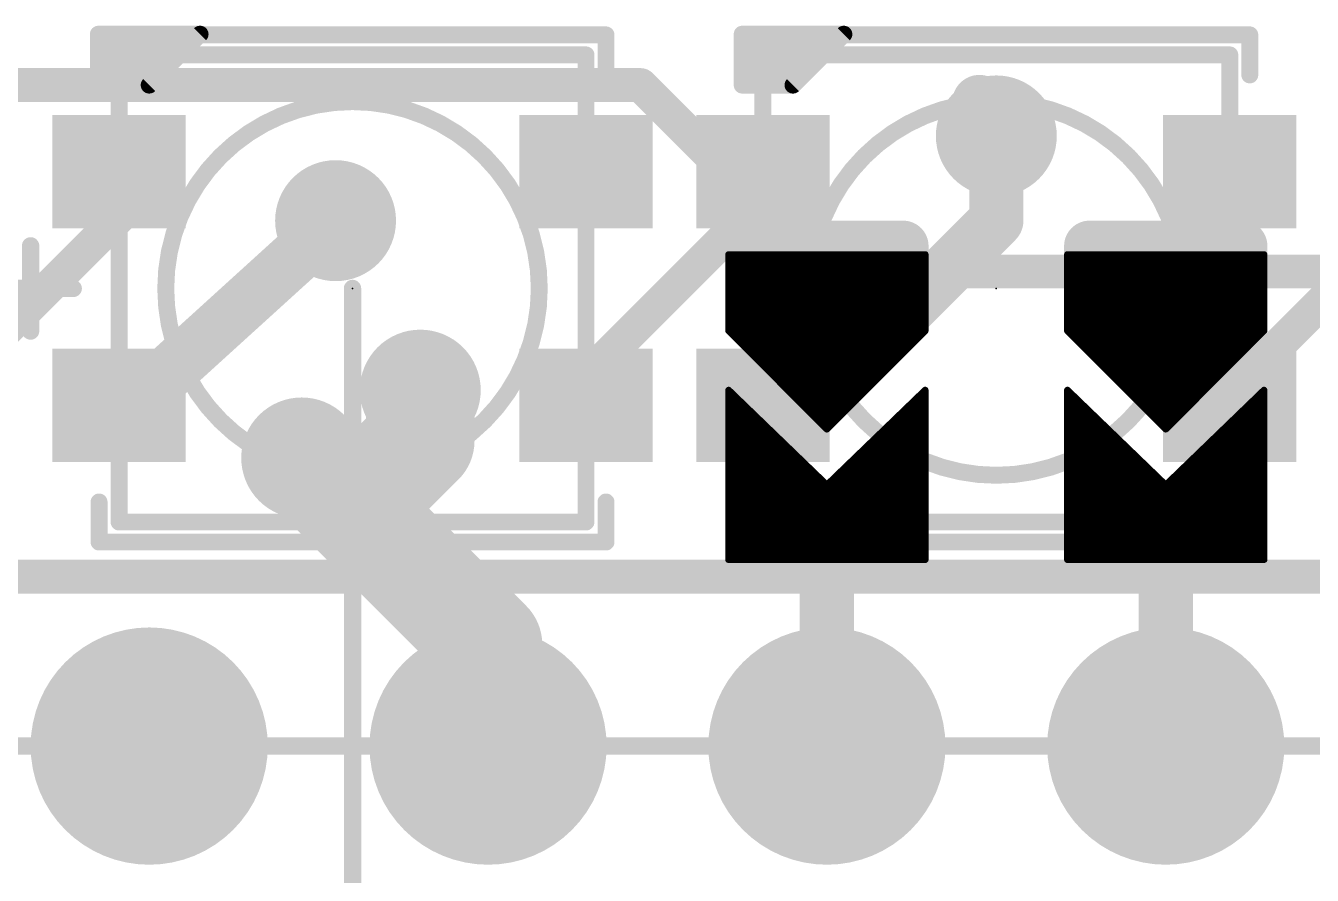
# Model space of a CAD drawing. Extents: x -9.8 to 63.1, y -5.4 to 29.5.
# Drawn here: x 10.5 to 20.15, y 0.3 to 6.67 of the extents above; entities that cross this region are included whole.
import ezdxf

# ---------------------------------------------------------------- set-up
doc = ezdxf.new("R2010")
doc.units = 0
for name, color, linetype in [('1', 12, 'CONTINUOUS'), ('16', 132, 'CONTINUOUS'), ('17', 110, 'CONTINUOUS'), ('18', 110, 'CONTINUOUS'), ('21', 40, 'CONTINUOUS'), ('23', 53, 'CONTINUOUS'), ('47', 253, 'CONTINUOUS'), ('51', 253, 'CONTINUOUS')]:
    doc.layers.add(name, color=color, linetype=linetype)

# ---------------------------------------------------------------- blocks, each defined once
blk = doc.blocks.new('RECT')
blk.add_solid([(-0.5, -0.5), (0.5, -0.5), (-0.5, 0.5), (0.5, 0.5)])
blk = doc.blocks.new('ROUNDP')
at = {"const_width": 0.5}
blk.add_lwpolyline([(0, -0.25, 1), (0, 0.25, 1), (0, -0.25)], format="xyb", dxfattribs=at)
blk = doc.blocks.new('RECT121920X243840R50')
at = {"const_width": 0.1905}
blk.add_lwpolyline([(0.2858, -0.5715), (0.2858, 0.5715, 0.4142), (0.1905, 0.6668), (-0.1905, 0.6668, 0.4142), (-0.2858, 0.5715), (-0.2858, -0.5715, 0.4142), (-0.1905, -0.6668), (0.1905, -0.6668, 0.4142)], format="xyb", close=True, dxfattribs=at)
blk.add_solid([(-0.2159, -0.5969), (0.2159, -0.5969), (-0.2159, 0.5969), (0.2159, 0.5969)])
blk = doc.blocks.new('ROUNDV')
at = {"const_width": 0.5}
blk.add_lwpolyline([(0, -0.25, 1), (0, 0.25, 1), (0, -0.25)], format="xyb", dxfattribs=at)

msp = doc.modelspace()

# ---------------------------------------------------------------- linework, layer by layer
at = {"layer": '1'}
for points, const_width in [([(17.78, 5.207), (17.78, 5.842)], 0.4064), ([(11.204, 5.235), (11.204, 5.574)], 0.254), ([(16.03, 5.362), (16.03, 5.574)], 0.254), ([(11.444, 3.951), (12.827, 5.207)], 0.4064), ([(14.704, 4.036), (16.03, 5.362)], 0.254), ([(16.397, 3.824), (17.78, 5.207)], 0.4064), ([(9.878, 3.909), (11.204, 5.235)], 0.254), ([(19.53, 3.909), (20.856, 5.235)], 0.254), ([(11.204, 3.824), (11.444, 3.951)], 0.4064), ([(14.704, 3.824), (14.704, 4.036)], 0.254), ([(16.03, 3.824), (16.397, 3.824)], 0.4064), ([(19.53, 3.824), (19.53, 3.909)], 0.254), ([(7.747, 2.54), (45.339, 2.54)], 0.254)]:
    msp.add_lwpolyline(points, dxfattribs=dict(at, const_width=const_width))
for points, const_width in [([(17.8816, 5.842, 1), (17.6784, 5.842)], 0.2032), ([(11.2675, 5.574, 1), (11.1405, 5.574)], 0.127), ([(16.0935, 5.574, 1), (15.9665, 5.574)], 0.127), ([(12.8953, 5.1318, 1), (12.7587, 5.2822)], 0.2032), ([(15.9665, 5.362, 1), (16.0935, 5.362)], 0.127), ([(16.0749, 5.3171, 1), (15.9851, 5.4069)], 0.127), ([(17.8518, 5.1352, 1), (17.7082, 5.2788)], 0.2032), ([(11.2489, 5.1901, 1), (11.1591, 5.2799)], 0.127), ([(17.6784, 5.207, 1), (17.8816, 5.207)], 0.2032), ([(11.1405, 5.235, 1), (11.2675, 5.235)], 0.127), ([(11.4915, 3.8612, 1), (11.3965, 4.0408)], 0.2032), ([(14.7675, 4.036, 1), (14.6405, 4.036)], 0.127), ([(11.3757, 4.0262, 1), (11.5123, 3.8758)], 0.2032), ([(14.6591, 4.0809, 1), (14.7489, 3.9911)], 0.127), ([(11.1565, 3.9138, 1), (11.2515, 3.7342)], 0.2032), ([(16.03, 3.9256, 1), (16.03, 3.7224)], 0.2032), ([(16.3252, 3.8958, 1), (16.4688, 3.7522)], 0.2032), ([(16.397, 3.7224, 1), (16.397, 3.9256)], 0.2032), ([(19.5935, 3.909, 1), (19.4665, 3.909)], 0.127), ([(19.4851, 3.9539, 1), (19.5749, 3.8641)], 0.127), ([(14.6405, 3.824, 1), (14.7675, 3.824)], 0.127), ([(19.4665, 3.824, 1), (19.5935, 3.824)], 0.127)]:
    msp.add_lwpolyline(points, format="xyb", dxfattribs=dict(at, const_width=const_width))
at = {"layer": '16'}
for points, const_width in [([(2.286, 6.223), (15.113, 6.223)], 0.254), ([(15.113, 6.223), (16.51, 4.826)], 0.254), ([(17.78, 5.969), (17.653, 6.096)], 0.4064), ([(17.78, 5.842), (17.78, 5.969)], 0.4064), ([(15.7734, 4.953), (15.7734, 4.3815)], 0.0508), ([(17.2466, 4.953), (15.7734, 4.953)], 0.0508), ([(15.7734, 4.9276), (17.2466, 4.9276)], 0.0508), ([(19.05, 4.826), (16.51, 4.826)], 0.254), ([(17.2466, 4.3815), (17.2466, 4.953)], 0.0508), ([(18.3134, 4.953), (18.3134, 4.3815)], 0.0508), ([(19.7866, 4.953), (18.3134, 4.953)], 0.0508), ([(18.3134, 4.9276), (19.7866, 4.9276)], 0.0508), ([(21.59, 4.826), (19.05, 4.826)], 0.254), ([(19.7866, 4.3815), (19.7866, 4.953)], 0.0508), ([(15.7734, 4.8768), (17.2466, 4.8768)], 0.0508), ([(15.7734, 4.826), (17.2466, 4.826)], 0.0508), ([(18.3134, 4.8768), (19.7866, 4.8768)], 0.0508), ([(18.3134, 4.826), (19.7866, 4.826)], 0.0508), ([(15.7734, 4.7752), (17.2466, 4.7752)], 0.0508), ([(15.7734, 4.7244), (17.2466, 4.7244)], 0.0508), ([(18.3134, 4.7752), (19.7866, 4.7752)], 0.0508), ([(18.3134, 4.7244), (19.7866, 4.7244)], 0.0508), ([(15.7734, 4.6736), (17.2466, 4.6736)], 0.0508), ([(15.7734, 4.6228), (17.2466, 4.6228)], 0.0508), ([(18.3134, 4.6736), (19.7866, 4.6736)], 0.0508), ([(18.3134, 4.6228), (19.7866, 4.6228)], 0.0508), ([(15.7734, 4.572), (17.2466, 4.572)], 0.0508), ([(15.7734, 4.5212), (17.2466, 4.5212)], 0.0508), ([(18.3134, 4.572), (19.7866, 4.572)], 0.0508), ([(18.3134, 4.5212), (19.7866, 4.5212)], 0.0508), ([(15.7734, 4.4704), (17.2466, 4.4704)], 0.0508), ([(15.7734, 4.4196), (17.2466, 4.4196)], 0.0508), ([(18.3134, 4.4704), (19.7866, 4.4704)], 0.0508), ([(18.3134, 4.4196), (19.7866, 4.4196)], 0.0508), ([(13.462, 3.937), (13.462, 3.556)], 0.8128), ([(15.7734, 4.3815), (16.51, 3.6449)], 0.0508), ([(15.7861, 4.3688), (17.2339, 4.3688)], 0.0508), ([(15.8369, 4.318), (17.1831, 4.318)], 0.0508), ([(16.51, 3.6449), (17.2466, 4.3815)], 0.0508), ([(18.3134, 4.3815), (19.05, 3.6449)], 0.0508), ([(18.3261, 4.3688), (19.7739, 4.3688)], 0.0508), ([(18.3769, 4.318), (19.7231, 4.318)], 0.0508), ([(19.05, 3.6449), (19.7866, 4.3815)], 0.0508), ([(15.8877, 4.2672), (17.1323, 4.2672)], 0.0508), ([(18.4277, 4.2672), (19.6723, 4.2672)], 0.0508), ([(15.9385, 4.2164), (17.0815, 4.2164)], 0.0508), ([(15.9893, 4.1656), (17.0307, 4.1656)], 0.0508), ([(18.4785, 4.2164), (19.6215, 4.2164)], 0.0508), ([(18.5293, 4.1656), (19.5707, 4.1656)], 0.0508), ([(16.0401, 4.1148), (16.9799, 4.1148)], 0.0508), ([(16.0909, 4.064), (16.9291, 4.064)], 0.0508), ([(18.5801, 4.1148), (19.5199, 4.1148)], 0.0508), ([(18.6309, 4.064), (19.4691, 4.064)], 0.0508), ([(13.462, 3.556), (13.081, 3.175)], 0.8128), ([(15.7734, 3.937), (16.51, 3.2258)], 0.0508), ([(15.7734, 2.667), (15.7734, 3.937)], 0.0508), ([(16.1417, 4.0132), (16.8783, 4.0132)], 0.0508), ([(16.1925, 3.9624), (16.8275, 3.9624)], 0.0508), ([(16.51, 3.2258), (17.2466, 3.937)], 0.0508), ([(17.2466, 3.937), (17.2466, 2.667)], 0.0508), ([(18.3134, 3.937), (19.05, 3.2258)], 0.0508), ([(18.3134, 2.667), (18.3134, 3.937)], 0.0508), ([(18.6817, 4.0132), (19.4183, 4.0132)], 0.0508), ([(18.7325, 3.9624), (19.3675, 3.9624)], 0.0508), ([(19.05, 3.2258), (19.7866, 3.937)], 0.0508), ([(19.7866, 3.937), (19.7866, 2.667)], 0.0508), ([(15.7734, 3.9116), (15.7997, 3.9116)], 0.0508), ([(15.7734, 3.8608), (15.8523, 3.8608)], 0.0508), ([(16.2433, 3.9116), (16.7767, 3.9116)], 0.0508), ([(16.2941, 3.8608), (16.7259, 3.8608)], 0.0508), ([(17.1677, 3.8608), (17.2466, 3.8608)], 0.0508), ([(17.2203, 3.9116), (17.2466, 3.9116)], 0.0508), ([(18.3134, 3.9116), (18.3397, 3.9116)], 0.0508), ([(18.3134, 3.8608), (18.3923, 3.8608)], 0.0508), ([(18.7833, 3.9116), (19.3167, 3.9116)], 0.0508), ([(18.8341, 3.8608), (19.2659, 3.8608)], 0.0508), ([(19.7077, 3.8608), (19.7866, 3.8608)], 0.0508), ([(19.7603, 3.9116), (19.7866, 3.9116)], 0.0508), ([(13.97, 2.032), (12.573, 3.429)], 0.8128), ([(15.7734, 3.81), (15.9049, 3.81)], 0.0508), ([(15.7734, 3.7592), (15.9576, 3.7592)], 0.0508), ([(16.3449, 3.81), (16.6751, 3.81)], 0.0508), ([(16.3957, 3.7592), (16.6243, 3.7592)], 0.0508), ([(17.0625, 3.7592), (17.2466, 3.7592)], 0.0508), ([(17.1151, 3.81), (17.2466, 3.81)], 0.0508), ([(18.3134, 3.81), (18.4449, 3.81)], 0.0508), ([(18.3134, 3.7592), (18.4976, 3.7592)], 0.0508), ([(18.8849, 3.81), (19.2151, 3.81)], 0.0508), ([(18.9357, 3.7592), (19.1643, 3.7592)], 0.0508), ([(19.6025, 3.7592), (19.7866, 3.7592)], 0.0508), ([(19.6551, 3.81), (19.7866, 3.81)], 0.0508), ([(15.7734, 3.7084), (16.0102, 3.7084)], 0.0508), ([(15.7734, 3.6576), (16.0628, 3.6576)], 0.0508), ([(16.4465, 3.7084), (16.5735, 3.7084)], 0.0508), ([(16.4973, 3.6576), (16.5227, 3.6576)], 0.0508), ([(16.9572, 3.6576), (17.2466, 3.6576)], 0.0508), ([(17.0098, 3.7084), (17.2466, 3.7084)], 0.0508), ([(18.3134, 3.7084), (18.5502, 3.7084)], 0.0508), ([(18.3134, 3.6576), (18.6028, 3.6576)], 0.0508), ([(18.9865, 3.7084), (19.1135, 3.7084)], 0.0508), ([(19.0373, 3.6576), (19.0627, 3.6576)], 0.0508), ([(19.4972, 3.6576), (19.7866, 3.6576)], 0.0508), ([(19.5498, 3.7084), (19.7866, 3.7084)], 0.0508), ([(15.7734, 3.6068), (16.1154, 3.6068)], 0.0508), ([(15.7734, 3.556), (16.168, 3.556)], 0.0508), ([(16.852, 3.556), (17.2466, 3.556)], 0.0508), ([(16.9046, 3.6068), (17.2466, 3.6068)], 0.0508), ([(18.3134, 3.6068), (18.6554, 3.6068)], 0.0508), ([(18.3134, 3.556), (18.708, 3.556)], 0.0508), ([(19.392, 3.556), (19.7866, 3.556)], 0.0508), ([(19.4446, 3.6068), (19.7866, 3.6068)], 0.0508), ([(15.7734, 3.5052), (16.2206, 3.5052)], 0.0508), ([(15.7734, 3.4544), (16.2732, 3.4544)], 0.0508), ([(16.7468, 3.4544), (17.2466, 3.4544)], 0.0508), ([(16.7994, 3.5052), (17.2466, 3.5052)], 0.0508), ([(18.3134, 3.5052), (18.7606, 3.5052)], 0.0508), ([(18.3134, 3.4544), (18.8132, 3.4544)], 0.0508), ([(19.2868, 3.4544), (19.7866, 3.4544)], 0.0508), ([(19.3394, 3.5052), (19.7866, 3.5052)], 0.0508), ([(15.7734, 3.4036), (16.3258, 3.4036)], 0.0508), ([(15.7734, 3.3528), (16.3785, 3.3528)], 0.0508), ([(16.6415, 3.3528), (17.2466, 3.3528)], 0.0508), ([(16.6942, 3.4036), (17.2466, 3.4036)], 0.0508), ([(18.3134, 3.4036), (18.8659, 3.4036)], 0.0508), ([(18.3134, 3.3528), (18.9185, 3.3528)], 0.0508), ([(19.1815, 3.3528), (19.7866, 3.3528)], 0.0508), ([(19.2341, 3.4036), (19.7866, 3.4036)], 0.0508), ([(15.7734, 3.302), (16.4311, 3.302)], 0.0508), ([(16.5889, 3.302), (17.2466, 3.302)], 0.0508), ([(18.3134, 3.302), (18.9711, 3.302)], 0.0508), ([(19.1289, 3.302), (19.7866, 3.302)], 0.0508), ([(15.7734, 3.2512), (16.4837, 3.2512)], 0.0508), ([(15.7734, 3.2004), (17.2466, 3.2004)], 0.0508), ([(16.5363, 3.2512), (17.2466, 3.2512)], 0.0508), ([(18.3134, 3.2512), (19.0237, 3.2512)], 0.0508), ([(18.3134, 3.2004), (19.7866, 3.2004)], 0.0508), ([(19.0763, 3.2512), (19.7866, 3.2512)], 0.0508), ([(15.7734, 3.1496), (17.2466, 3.1496)], 0.0508), ([(15.7734, 3.0988), (17.2466, 3.0988)], 0.0508), ([(18.3134, 3.1496), (19.7866, 3.1496)], 0.0508), ([(18.3134, 3.0988), (19.7866, 3.0988)], 0.0508), ([(15.7734, 3.048), (17.2466, 3.048)], 0.0508), ([(15.7734, 2.9972), (17.2466, 2.9972)], 0.0508), ([(16.51, 1.27), (16.51, 2.794)], 0.4064), ([(18.3134, 3.048), (19.7866, 3.048)], 0.0508), ([(18.3134, 2.9972), (19.7866, 2.9972)], 0.0508), ([(19.05, 1.27), (19.05, 2.794)], 0.4064), ([(15.7734, 2.9464), (17.2466, 2.9464)], 0.0508), ([(15.7734, 2.8956), (17.2466, 2.8956)], 0.0508), ([(18.3134, 2.9464), (19.7866, 2.9464)], 0.0508), ([(18.3134, 2.8956), (19.7866, 2.8956)], 0.0508), ([(15.7734, 2.8448), (17.2466, 2.8448)], 0.0508), ([(15.7734, 2.794), (17.2466, 2.794)], 0.0508), ([(18.3134, 2.8448), (19.7866, 2.8448)], 0.0508), ([(18.3134, 2.794), (19.7866, 2.794)], 0.0508), ([(15.7734, 2.7432), (17.2466, 2.7432)], 0.0508), ([(15.7734, 2.6924), (17.2466, 2.6924)], 0.0508), ([(18.3134, 2.7432), (19.7866, 2.7432)], 0.0508), ([(18.3134, 2.6924), (19.7866, 2.6924)], 0.0508), ([(17.2466, 2.667), (15.7734, 2.667)], 0.0508), ([(19.7866, 2.667), (18.3134, 2.667)], 0.0508), ([(13.97, 1.27), (13.97, 2.032)], 0.8128)]:
    msp.add_lwpolyline(points, dxfattribs=dict(at, const_width=const_width))
for points, const_width in [([(15.1579, 6.2679, 1), (15.0681, 6.1781)], 0.127), ([(15.113, 6.1595, 1), (15.113, 6.2865)], 0.127), ([(17.7248, 6.1678, 1), (17.5812, 6.0242)], 0.2032), ([(17.8816, 5.969, 1), (17.6784, 5.969)], 0.2032), ([(17.7082, 5.8972, 1), (17.8518, 6.0408)], 0.2032), ([(17.6784, 5.842, 1), (17.8816, 5.842)], 0.2032), ([(15.7861, 4.953, 1), (15.7607, 4.953)], 0.0254), ([(15.7734, 4.9657, 1), (15.7734, 4.9403)], 0.0254), ([(15.7734, 4.9403, 1), (15.7734, 4.9149)], 0.0254), ([(16.51, 4.8895, 1), (16.51, 4.7625)], 0.127), ([(16.4651, 4.7811, 1), (16.5549, 4.8709)], 0.127), ([(17.2593, 4.953, 1), (17.2339, 4.953)], 0.0254), ([(17.2466, 4.9403, 1), (17.2466, 4.9657)], 0.0254), ([(17.2466, 4.9149, 1), (17.2466, 4.9403)], 0.0254), ([(18.3261, 4.953, 1), (18.3007, 4.953)], 0.0254), ([(18.3134, 4.9657, 1), (18.3134, 4.9403)], 0.0254), ([(18.3134, 4.9403, 1), (18.3134, 4.9149)], 0.0254), ([(19.05, 4.8895, 1), (19.05, 4.7625)], 0.127), ([(19.05, 4.7625, 1), (19.05, 4.8895)], 0.127), ([(19.7993, 4.953, 1), (19.7739, 4.953)], 0.0254), ([(19.7866, 4.9403, 1), (19.7866, 4.9657)], 0.0254), ([(19.7866, 4.9149, 1), (19.7866, 4.9403)], 0.0254), ([(15.7734, 4.8895, 1), (15.7734, 4.8641)], 0.0254), ([(15.7734, 4.8387, 1), (15.7734, 4.8133)], 0.0254), ([(17.2466, 4.8641, 1), (17.2466, 4.8895)], 0.0254), ([(17.2466, 4.8133, 1), (17.2466, 4.8387)], 0.0254), ([(18.3134, 4.8895, 1), (18.3134, 4.8641)], 0.0254), ([(18.3134, 4.8387, 1), (18.3134, 4.8133)], 0.0254), ([(19.7866, 4.8641, 1), (19.7866, 4.8895)], 0.0254), ([(19.7866, 4.8133, 1), (19.7866, 4.8387)], 0.0254), ([(15.7734, 4.7879, 1), (15.7734, 4.7625)], 0.0254), ([(15.7734, 4.7371, 1), (15.7734, 4.7117)], 0.0254), ([(17.2466, 4.7625, 1), (17.2466, 4.7879)], 0.0254), ([(17.2466, 4.7117, 1), (17.2466, 4.7371)], 0.0254), ([(18.3134, 4.7879, 1), (18.3134, 4.7625)], 0.0254), ([(18.3134, 4.7371, 1), (18.3134, 4.7117)], 0.0254), ([(19.7866, 4.7625, 1), (19.7866, 4.7879)], 0.0254), ([(19.7866, 4.7117, 1), (19.7866, 4.7371)], 0.0254), ([(15.7734, 4.6863, 1), (15.7734, 4.6609)], 0.0254), ([(15.7734, 4.6355, 1), (15.7734, 4.6101)], 0.0254), ([(17.2466, 4.6609, 1), (17.2466, 4.6863)], 0.0254), ([(17.2466, 4.6101, 1), (17.2466, 4.6355)], 0.0254), ([(18.3134, 4.6863, 1), (18.3134, 4.6609)], 0.0254), ([(18.3134, 4.6355, 1), (18.3134, 4.6101)], 0.0254), ([(19.7866, 4.6609, 1), (19.7866, 4.6863)], 0.0254), ([(19.7866, 4.6101, 1), (19.7866, 4.6355)], 0.0254), ([(15.7734, 4.5847, 1), (15.7734, 4.5593)], 0.0254), ([(15.7734, 4.5339, 1), (15.7734, 4.5085)], 0.0254), ([(17.2466, 4.5593, 1), (17.2466, 4.5847)], 0.0254), ([(17.2466, 4.5085, 1), (17.2466, 4.5339)], 0.0254), ([(18.3134, 4.5847, 1), (18.3134, 4.5593)], 0.0254), ([(18.3134, 4.5339, 1), (18.3134, 4.5085)], 0.0254), ([(19.7866, 4.5593, 1), (19.7866, 4.5847)], 0.0254), ([(19.7866, 4.5085, 1), (19.7866, 4.5339)], 0.0254), ([(15.7734, 4.4831, 1), (15.7734, 4.4577)], 0.0254), ([(15.7734, 4.4323, 1), (15.7734, 4.4069)], 0.0254), ([(17.2466, 4.4577, 1), (17.2466, 4.4831)], 0.0254), ([(17.2466, 4.4069, 1), (17.2466, 4.4323)], 0.0254), ([(18.3134, 4.4831, 1), (18.3134, 4.4577)], 0.0254), ([(18.3134, 4.4323, 1), (18.3134, 4.4069)], 0.0254), ([(19.7866, 4.4577, 1), (19.7866, 4.4831)], 0.0254), ([(19.7866, 4.4069, 1), (19.7866, 4.4323)], 0.0254), ([(13.6652, 3.937, 1), (13.2588, 3.937)], 0.4064), ([(15.7824, 4.3905, 1), (15.7644, 4.3725)], 0.0254), ([(15.7607, 4.3815, 1), (15.7861, 4.3815)], 0.0254), ([(15.7861, 4.3815, 1), (15.7861, 4.3561)], 0.0254), ([(15.8369, 4.3307, 1), (15.8369, 4.3053)], 0.0254), ([(17.1831, 4.3053, 1), (17.1831, 4.3307)], 0.0254), ([(17.2339, 4.3815, 1), (17.2593, 4.3815)], 0.0254), ([(17.2339, 4.3561, 1), (17.2339, 4.3815)], 0.0254), ([(17.2556, 4.3725, 1), (17.2376, 4.3905)], 0.0254), ([(18.3224, 4.3905, 1), (18.3044, 4.3725)], 0.0254), ([(18.3007, 4.3815, 1), (18.3261, 4.3815)], 0.0254), ([(18.3261, 4.3815, 1), (18.3261, 4.3561)], 0.0254), ([(18.3769, 4.3307, 1), (18.3769, 4.3053)], 0.0254), ([(19.7231, 4.3053, 1), (19.7231, 4.3307)], 0.0254), ([(19.7739, 4.3815, 1), (19.7993, 4.3815)], 0.0254), ([(19.7739, 4.3561, 1), (19.7739, 4.3815)], 0.0254), ([(19.7956, 4.3725, 1), (19.7776, 4.3905)], 0.0254), ([(15.8877, 4.2799, 1), (15.8877, 4.2545)], 0.0254), ([(17.1323, 4.2545, 1), (17.1323, 4.2799)], 0.0254), ([(18.4277, 4.2799, 1), (18.4277, 4.2545)], 0.0254), ([(19.6723, 4.2545, 1), (19.6723, 4.2799)], 0.0254), ([(15.9385, 4.2291, 1), (15.9385, 4.2037)], 0.0254), ([(15.9893, 4.1783, 1), (15.9893, 4.1529)], 0.0254), ([(17.0307, 4.1529, 1), (17.0307, 4.1783)], 0.0254), ([(17.0815, 4.2037, 1), (17.0815, 4.2291)], 0.0254), ([(18.4785, 4.2291, 1), (18.4785, 4.2037)], 0.0254), ([(18.5293, 4.1783, 1), (18.5293, 4.1529)], 0.0254), ([(19.5707, 4.1529, 1), (19.5707, 4.1783)], 0.0254), ([(19.6215, 4.2037, 1), (19.6215, 4.2291)], 0.0254), ([(16.0401, 4.1275, 1), (16.0401, 4.1021)], 0.0254), ([(16.0909, 4.0767, 1), (16.0909, 4.0513)], 0.0254), ([(16.9291, 4.0513, 1), (16.9291, 4.0767)], 0.0254), ([(16.9799, 4.1021, 1), (16.9799, 4.1275)], 0.0254), ([(18.5801, 4.1275, 1), (18.5801, 4.1021)], 0.0254), ([(18.6309, 4.0767, 1), (18.6309, 4.0513)], 0.0254), ([(19.4691, 4.0513, 1), (19.4691, 4.0767)], 0.0254), ([(19.5199, 4.1021, 1), (19.5199, 4.1275)], 0.0254), ([(13.6057, 3.4123, 1), (13.3183, 3.6997)], 0.4064), ([(15.7822, 3.9461, 1), (15.7646, 3.9279)], 0.0254), ([(15.7861, 3.937, 1), (15.7607, 3.937)], 0.0254), ([(16.1417, 4.0259, 1), (16.1417, 4.0005)], 0.0254), ([(16.1925, 3.9751, 1), (16.1925, 3.9497)], 0.0254), ([(16.8275, 3.9497, 1), (16.8275, 3.9751)], 0.0254), ([(16.8783, 4.0005, 1), (16.8783, 4.0259)], 0.0254), ([(17.2593, 3.937, 1), (17.2339, 3.937)], 0.0254), ([(17.2554, 3.9279, 1), (17.2378, 3.9461)], 0.0254), ([(18.3222, 3.9461, 1), (18.3046, 3.9279)], 0.0254), ([(18.3261, 3.937, 1), (18.3007, 3.937)], 0.0254), ([(18.6817, 4.0259, 1), (18.6817, 4.0005)], 0.0254), ([(18.7325, 3.9751, 1), (18.7325, 3.9497)], 0.0254), ([(19.3675, 3.9497, 1), (19.3675, 3.9751)], 0.0254), ([(19.4183, 4.0005, 1), (19.4183, 4.0259)], 0.0254), ([(19.7993, 3.937, 1), (19.7739, 3.937)], 0.0254), ([(19.7954, 3.9279, 1), (19.7778, 3.9461)], 0.0254), ([(15.7734, 3.9243, 1), (15.7734, 3.8989)], 0.0254), ([(15.7734, 3.8735, 1), (15.7734, 3.8481)], 0.0254), ([(15.7997, 3.8989, 1), (15.7997, 3.9243)], 0.0254), ([(15.8523, 3.8481, 1), (15.8523, 3.8735)], 0.0254), ([(16.2433, 3.9243, 1), (16.2433, 3.8989)], 0.0254), ([(16.2941, 3.8735, 1), (16.2941, 3.8481)], 0.0254), ([(16.7259, 3.8481, 1), (16.7259, 3.8735)], 0.0254), ([(16.7767, 3.8989, 1), (16.7767, 3.9243)], 0.0254), ([(17.1677, 3.8735, 1), (17.1677, 3.8481)], 0.0254), ([(17.2203, 3.9243, 1), (17.2203, 3.8989)], 0.0254), ([(17.2466, 3.8989, 1), (17.2466, 3.9243)], 0.0254), ([(17.2466, 3.8481, 1), (17.2466, 3.8735)], 0.0254), ([(18.3134, 3.9243, 1), (18.3134, 3.8989)], 0.0254), ([(18.3134, 3.8735, 1), (18.3134, 3.8481)], 0.0254), ([(18.3397, 3.8989, 1), (18.3397, 3.9243)], 0.0254), ([(18.3923, 3.8481, 1), (18.3923, 3.8735)], 0.0254), ([(18.7833, 3.9243, 1), (18.7833, 3.8989)], 0.0254), ([(18.8341, 3.8735, 1), (18.8341, 3.8481)], 0.0254), ([(19.2659, 3.8481, 1), (19.2659, 3.8735)], 0.0254), ([(19.3167, 3.8989, 1), (19.3167, 3.9243)], 0.0254), ([(19.7077, 3.8735, 1), (19.7077, 3.8481)], 0.0254), ([(19.7603, 3.9243, 1), (19.7603, 3.8989)], 0.0254), ([(19.7866, 3.8989, 1), (19.7866, 3.9243)], 0.0254), ([(19.7866, 3.8481, 1), (19.7866, 3.8735)], 0.0254), ([(12.7167, 3.5727, 1), (12.4293, 3.2853)], 0.4064), ([(15.7734, 3.8227, 1), (15.7734, 3.7973)], 0.0254), ([(15.7734, 3.7719, 1), (15.7734, 3.7465)], 0.0254), ([(15.9049, 3.7973, 1), (15.9049, 3.8227)], 0.0254), ([(15.9576, 3.7465, 1), (15.9576, 3.7719)], 0.0254), ([(16.3449, 3.8227, 1), (16.3449, 3.7973)], 0.0254), ([(16.3957, 3.7719, 1), (16.3957, 3.7465)], 0.0254), ([(16.6243, 3.7465, 1), (16.6243, 3.7719)], 0.0254), ([(16.6751, 3.7973, 1), (16.6751, 3.8227)], 0.0254), ([(17.0625, 3.7719, 1), (17.0625, 3.7465)], 0.0254), ([(17.1151, 3.8227, 1), (17.1151, 3.7973)], 0.0254), ([(17.2466, 3.7973, 1), (17.2466, 3.8227)], 0.0254), ([(17.2466, 3.7465, 1), (17.2466, 3.7719)], 0.0254), ([(18.3134, 3.8227, 1), (18.3134, 3.7973)], 0.0254), ([(18.3134, 3.7719, 1), (18.3134, 3.7465)], 0.0254), ([(18.4449, 3.7973, 1), (18.4449, 3.8227)], 0.0254), ([(18.4976, 3.7465, 1), (18.4976, 3.7719)], 0.0254), ([(18.8849, 3.8227, 1), (18.8849, 3.7973)], 0.0254), ([(18.9357, 3.7719, 1), (18.9357, 3.7465)], 0.0254), ([(19.1643, 3.7465, 1), (19.1643, 3.7719)], 0.0254), ([(19.2151, 3.7973, 1), (19.2151, 3.8227)], 0.0254), ([(19.6025, 3.7719, 1), (19.6025, 3.7465)], 0.0254), ([(19.6551, 3.8227, 1), (19.6551, 3.7973)], 0.0254), ([(19.7866, 3.7973, 1), (19.7866, 3.8227)], 0.0254), ([(19.7866, 3.7465, 1), (19.7866, 3.7719)], 0.0254), ([(13.2588, 3.556, 1), (13.6652, 3.556)], 0.4064), ([(15.7734, 3.7211, 1), (15.7734, 3.6957)], 0.0254), ([(15.7734, 3.6703, 1), (15.7734, 3.6449)], 0.0254), ([(16.0102, 3.6957, 1), (16.0102, 3.7211)], 0.0254), ([(16.0628, 3.6449, 1), (16.0628, 3.6703)], 0.0254), ([(16.4465, 3.7211, 1), (16.4465, 3.6957)], 0.0254), ([(16.4973, 3.6703, 1), (16.4973, 3.6449)], 0.0254), ([(16.501, 3.6539, 1), (16.519, 3.6359)], 0.0254), ([(16.501, 3.6359, 1), (16.519, 3.6539)], 0.0254), ([(16.5227, 3.6449, 1), (16.5227, 3.6703)], 0.0254), ([(16.5735, 3.6957, 1), (16.5735, 3.7211)], 0.0254), ([(16.9572, 3.6703, 1), (16.9572, 3.6449)], 0.0254), ([(17.0098, 3.7211, 1), (17.0098, 3.6957)], 0.0254), ([(17.2466, 3.6957, 1), (17.2466, 3.7211)], 0.0254), ([(17.2466, 3.6449, 1), (17.2466, 3.6703)], 0.0254), ([(18.3134, 3.7211, 1), (18.3134, 3.6957)], 0.0254), ([(18.3134, 3.6703, 1), (18.3134, 3.6449)], 0.0254), ([(18.5502, 3.6957, 1), (18.5502, 3.7211)], 0.0254), ([(18.6028, 3.6449, 1), (18.6028, 3.6703)], 0.0254), ([(18.9865, 3.7211, 1), (18.9865, 3.6957)], 0.0254), ([(19.0373, 3.6703, 1), (19.0373, 3.6449)], 0.0254), ([(19.041, 3.6539, 1), (19.059, 3.6359)], 0.0254), ([(19.041, 3.6359, 1), (19.059, 3.6539)], 0.0254), ([(19.0627, 3.6449, 1), (19.0627, 3.6703)], 0.0254), ([(19.1135, 3.6957, 1), (19.1135, 3.7211)], 0.0254), ([(19.4972, 3.6703, 1), (19.4972, 3.6449)], 0.0254), ([(19.5498, 3.7211, 1), (19.5498, 3.6957)], 0.0254), ([(19.7866, 3.6957, 1), (19.7866, 3.7211)], 0.0254), ([(19.7866, 3.6449, 1), (19.7866, 3.6703)], 0.0254), ([(15.7734, 3.6195, 1), (15.7734, 3.5941)], 0.0254), ([(15.7734, 3.5687, 1), (15.7734, 3.5433)], 0.0254), ([(16.1154, 3.5941, 1), (16.1154, 3.6195)], 0.0254), ([(16.168, 3.5433, 1), (16.168, 3.5687)], 0.0254), ([(16.852, 3.5687, 1), (16.852, 3.5433)], 0.0254), ([(16.9046, 3.6195, 1), (16.9046, 3.5941)], 0.0254), ([(17.2466, 3.5941, 1), (17.2466, 3.6195)], 0.0254), ([(17.2466, 3.5433, 1), (17.2466, 3.5687)], 0.0254), ([(18.3134, 3.6195, 1), (18.3134, 3.5941)], 0.0254), ([(18.3134, 3.5687, 1), (18.3134, 3.5433)], 0.0254), ([(18.6554, 3.5941, 1), (18.6554, 3.6195)], 0.0254), ([(18.708, 3.5433, 1), (18.708, 3.5687)], 0.0254), ([(19.392, 3.5687, 1), (19.392, 3.5433)], 0.0254), ([(19.4446, 3.6195, 1), (19.4446, 3.5941)], 0.0254), ([(19.7866, 3.5941, 1), (19.7866, 3.6195)], 0.0254), ([(19.7866, 3.5433, 1), (19.7866, 3.5687)], 0.0254), ([(12.9373, 3.3187, 1), (13.2247, 3.0313)], 0.4064), ([(15.7734, 3.5179, 1), (15.7734, 3.4925)], 0.0254), ([(15.7734, 3.4671, 1), (15.7734, 3.4417)], 0.0254), ([(16.2206, 3.4925, 1), (16.2206, 3.5179)], 0.0254), ([(16.2732, 3.4417, 1), (16.2732, 3.4671)], 0.0254), ([(16.7468, 3.4671, 1), (16.7468, 3.4417)], 0.0254), ([(16.7994, 3.5179, 1), (16.7994, 3.4925)], 0.0254), ([(17.2466, 3.4925, 1), (17.2466, 3.5179)], 0.0254), ([(17.2466, 3.4417, 1), (17.2466, 3.4671)], 0.0254), ([(18.3134, 3.5179, 1), (18.3134, 3.4925)], 0.0254), ([(18.3134, 3.4671, 1), (18.3134, 3.4417)], 0.0254), ([(18.7606, 3.4925, 1), (18.7606, 3.5179)], 0.0254), ([(18.8132, 3.4417, 1), (18.8132, 3.4671)], 0.0254), ([(19.2868, 3.4671, 1), (19.2868, 3.4417)], 0.0254), ([(19.3394, 3.5179, 1), (19.3394, 3.4925)], 0.0254), ([(19.7866, 3.4925, 1), (19.7866, 3.5179)], 0.0254), ([(19.7866, 3.4417, 1), (19.7866, 3.4671)], 0.0254), ([(15.7734, 3.4163, 1), (15.7734, 3.3909)], 0.0254), ([(15.7734, 3.3655, 1), (15.7734, 3.3401)], 0.0254), ([(16.3258, 3.3909, 1), (16.3258, 3.4163)], 0.0254), ([(16.3785, 3.3401, 1), (16.3785, 3.3655)], 0.0254), ([(16.6415, 3.3655, 1), (16.6415, 3.3401)], 0.0254), ([(16.6942, 3.4163, 1), (16.6942, 3.3909)], 0.0254), ([(17.2466, 3.3909, 1), (17.2466, 3.4163)], 0.0254), ([(17.2466, 3.3401, 1), (17.2466, 3.3655)], 0.0254), ([(18.3134, 3.4163, 1), (18.3134, 3.3909)], 0.0254), ([(18.3134, 3.3655, 1), (18.3134, 3.3401)], 0.0254), ([(18.8659, 3.3909, 1), (18.8659, 3.4163)], 0.0254), ([(18.9185, 3.3401, 1), (18.9185, 3.3655)], 0.0254), ([(19.1815, 3.3655, 1), (19.1815, 3.3401)], 0.0254), ([(19.2341, 3.4163, 1), (19.2341, 3.3909)], 0.0254), ([(19.7866, 3.3909, 1), (19.7866, 3.4163)], 0.0254), ([(19.7866, 3.3401, 1), (19.7866, 3.3655)], 0.0254), ([(15.7734, 3.3147, 1), (15.7734, 3.2893)], 0.0254), ([(16.4311, 3.2893, 1), (16.4311, 3.3147)], 0.0254), ([(16.5889, 3.3147, 1), (16.5889, 3.2893)], 0.0254), ([(17.2466, 3.2893, 1), (17.2466, 3.3147)], 0.0254), ([(18.3134, 3.3147, 1), (18.3134, 3.2893)], 0.0254), ([(18.9711, 3.2893, 1), (18.9711, 3.3147)], 0.0254), ([(19.1289, 3.3147, 1), (19.1289, 3.2893)], 0.0254), ([(19.7866, 3.2893, 1), (19.7866, 3.3147)], 0.0254), ([(15.7734, 3.2639, 1), (15.7734, 3.2385)], 0.0254), ([(15.7734, 3.2131, 1), (15.7734, 3.1877)], 0.0254), ([(16.4837, 3.2385, 1), (16.4837, 3.2639)], 0.0254), ([(16.5012, 3.2349, 1), (16.5188, 3.2167)], 0.0254), ([(16.5012, 3.2167, 1), (16.5188, 3.2349)], 0.0254), ([(16.5363, 3.2639, 1), (16.5363, 3.2385)], 0.0254), ([(17.2466, 3.2385, 1), (17.2466, 3.2639)], 0.0254), ([(17.2466, 3.1877, 1), (17.2466, 3.2131)], 0.0254), ([(18.3134, 3.2639, 1), (18.3134, 3.2385)], 0.0254), ([(18.3134, 3.2131, 1), (18.3134, 3.1877)], 0.0254), ([(19.0237, 3.2385, 1), (19.0237, 3.2639)], 0.0254), ([(19.0412, 3.2349, 1), (19.0588, 3.2167)], 0.0254), ([(19.0412, 3.2167, 1), (19.0588, 3.2349)], 0.0254), ([(19.0763, 3.2639, 1), (19.0763, 3.2385)], 0.0254), ([(19.7866, 3.2385, 1), (19.7866, 3.2639)], 0.0254), ([(19.7866, 3.1877, 1), (19.7866, 3.2131)], 0.0254), ([(15.7734, 3.1623, 1), (15.7734, 3.1369)], 0.0254), ([(15.7734, 3.1115, 1), (15.7734, 3.0861)], 0.0254), ([(17.2466, 3.1369, 1), (17.2466, 3.1623)], 0.0254), ([(17.2466, 3.0861, 1), (17.2466, 3.1115)], 0.0254), ([(18.3134, 3.1623, 1), (18.3134, 3.1369)], 0.0254), ([(18.3134, 3.1115, 1), (18.3134, 3.0861)], 0.0254), ([(19.7866, 3.1369, 1), (19.7866, 3.1623)], 0.0254), ([(19.7866, 3.0861, 1), (19.7866, 3.1115)], 0.0254), ([(15.7734, 3.0607, 1), (15.7734, 3.0353)], 0.0254), ([(15.7734, 3.0099, 1), (15.7734, 2.9845)], 0.0254), ([(16.6116, 2.794, 1), (16.4084, 2.794)], 0.2032), ([(17.2466, 3.0353, 1), (17.2466, 3.0607)], 0.0254), ([(17.2466, 2.9845, 1), (17.2466, 3.0099)], 0.0254), ([(18.3134, 3.0607, 1), (18.3134, 3.0353)], 0.0254), ([(18.3134, 3.0099, 1), (18.3134, 2.9845)], 0.0254), ([(19.1516, 2.794, 1), (18.9484, 2.794)], 0.2032), ([(19.7866, 3.0353, 1), (19.7866, 3.0607)], 0.0254), ([(19.7866, 2.9845, 1), (19.7866, 3.0099)], 0.0254), ([(15.7734, 2.9591, 1), (15.7734, 2.9337)], 0.0254), ([(15.7734, 2.9083, 1), (15.7734, 2.8829)], 0.0254), ([(17.2466, 2.9337, 1), (17.2466, 2.9591)], 0.0254), ([(17.2466, 2.8829, 1), (17.2466, 2.9083)], 0.0254), ([(18.3134, 2.9591, 1), (18.3134, 2.9337)], 0.0254), ([(18.3134, 2.9083, 1), (18.3134, 2.8829)], 0.0254), ([(19.7866, 2.9337, 1), (19.7866, 2.9591)], 0.0254), ([(19.7866, 2.8829, 1), (19.7866, 2.9083)], 0.0254), ([(15.7734, 2.8575, 1), (15.7734, 2.8321)], 0.0254), ([(15.7734, 2.8067, 1), (15.7734, 2.7813)], 0.0254), ([(17.2466, 2.8321, 1), (17.2466, 2.8575)], 0.0254), ([(17.2466, 2.7813, 1), (17.2466, 2.8067)], 0.0254), ([(18.3134, 2.8575, 1), (18.3134, 2.8321)], 0.0254), ([(18.3134, 2.8067, 1), (18.3134, 2.7813)], 0.0254), ([(19.7866, 2.8321, 1), (19.7866, 2.8575)], 0.0254), ([(19.7866, 2.7813, 1), (19.7866, 2.8067)], 0.0254), ([(15.7734, 2.7559, 1), (15.7734, 2.7305)], 0.0254), ([(15.7734, 2.7051, 1), (15.7734, 2.6797)], 0.0254), ([(17.2466, 2.7305, 1), (17.2466, 2.7559)], 0.0254), ([(17.2466, 2.6797, 1), (17.2466, 2.7051)], 0.0254), ([(18.3134, 2.7559, 1), (18.3134, 2.7305)], 0.0254), ([(18.3134, 2.7051, 1), (18.3134, 2.6797)], 0.0254), ([(19.7866, 2.7305, 1), (19.7866, 2.7559)], 0.0254), ([(19.7866, 2.6797, 1), (19.7866, 2.7051)], 0.0254), ([(15.7734, 2.6797, 1), (15.7734, 2.6543)], 0.0254), ([(15.7607, 2.667, 1), (15.7861, 2.667)], 0.0254), ([(17.2339, 2.667, 1), (17.2593, 2.667)], 0.0254), ([(17.2466, 2.6543, 1), (17.2466, 2.6797)], 0.0254), ([(18.3134, 2.6797, 1), (18.3134, 2.6543)], 0.0254), ([(18.3007, 2.667, 1), (18.3261, 2.667)], 0.0254), ([(19.7739, 2.667, 1), (19.7993, 2.667)], 0.0254), ([(19.7866, 2.6543, 1), (19.7866, 2.6797)], 0.0254), ([(14.1732, 2.032, 1), (13.7668, 2.032)], 0.4064), ([(13.8263, 1.8883, 1), (14.1137, 2.1757)], 0.4064), ([(13.7668, 1.27, 1), (14.1732, 1.27)], 0.4064), ([(16.4084, 1.27, 1), (16.6116, 1.27)], 0.2032), ([(18.9484, 1.27, 1), (19.1516, 1.27)], 0.2032)]:
    msp.add_lwpolyline(points, format="xyb", dxfattribs=dict(at, const_width=const_width))
at = {"layer": '21', "const_width": 0.127}
for points in [[(11.049, 6.604), (11.049, 6.223)], [(11.811, 6.604), (11.049, 6.604)], [(11.054, 6.299), (11.054, 6.599)], [(11.054, 6.599), (14.854, 6.599)], [(11.43, 6.223), (11.811, 6.604)], [(14.854, 6.599), (14.854, 6.299)], [(15.875, 6.604), (15.875, 6.223)], [(16.637, 6.604), (15.875, 6.604)], [(15.88, 6.299), (15.88, 6.599)], [(15.88, 6.599), (19.68, 6.599)], [(16.256, 6.223), (16.637, 6.604)], [(19.68, 6.599), (19.68, 6.299)], [(11.049, 6.477), (11.684, 6.477)], [(15.875, 6.477), (16.51, 6.477)], [(11.049, 6.35), (11.557, 6.35)], [(15.875, 6.35), (16.383, 6.35)], [(11.049, 6.223), (11.43, 6.223)], [(11.049, 6.223), (11.43, 6.223)], [(15.875, 6.223), (16.256, 6.223)], [(15.875, 6.223), (16.256, 6.223)], [(11.054, 3.099), (11.054, 2.799)], [(14.854, 2.799), (14.854, 3.099)], [(15.88, 3.099), (15.88, 2.799)], [(19.68, 2.799), (19.68, 3.099)], [(11.054, 2.799), (14.854, 2.799)], [(15.88, 2.799), (19.68, 2.799)]]:
    msp.add_lwpolyline(points, dxfattribs=at)
at = {"layer": '21', "const_width": 0.0635}
for points in [[(11.049, 6.6357, 1), (11.049, 6.5723)], [(11.0808, 6.604, 1), (11.0173, 6.604)], [(11.0858, 6.599, 1), (11.0222, 6.599)], [(11.054, 6.6307, 1), (11.054, 6.5673)], [(11.8335, 6.5815, 1), (11.7885, 6.6265)], [(11.811, 6.5723, 1), (11.811, 6.6357)], [(14.8858, 6.599, 1), (14.8223, 6.599)], [(14.854, 6.5673, 1), (14.854, 6.6307)], [(15.9068, 6.604, 1), (15.8432, 6.604)], [(15.875, 6.6357, 1), (15.875, 6.5723)], [(15.9118, 6.599, 1), (15.8483, 6.599)], [(15.88, 6.6307, 1), (15.88, 6.5673)], [(16.6595, 6.5815, 1), (16.6145, 6.6265)], [(16.637, 6.5723, 1), (16.637, 6.6357)], [(19.7117, 6.599, 1), (19.6483, 6.599)], [(19.68, 6.5673, 1), (19.68, 6.6307)], [(11.049, 6.5088, 1), (11.049, 6.4453)], [(11.684, 6.4453, 1), (11.684, 6.5088)], [(15.875, 6.5088, 1), (15.875, 6.4453)], [(16.51, 6.4453, 1), (16.51, 6.5088)], [(11.049, 6.3818, 1), (11.049, 6.3183)], [(11.557, 6.3183, 1), (11.557, 6.3818)], [(15.875, 6.3818, 1), (15.875, 6.3183)], [(16.383, 6.3183, 1), (16.383, 6.3818)], [(11.049, 6.2547, 1), (11.049, 6.1913)], [(11.049, 6.2547, 1), (11.049, 6.1913)], [(11.0222, 6.299, 1), (11.0858, 6.299)], [(11.4075, 6.2455, 1), (11.4525, 6.2005)], [(11.43, 6.1913, 1), (11.43, 6.2547)], [(11.43, 6.1913, 1), (11.43, 6.2547)], [(14.8223, 6.299, 1), (14.8858, 6.299)], [(15.875, 6.2547, 1), (15.875, 6.1913)], [(15.875, 6.2547, 1), (15.875, 6.1913)], [(15.8483, 6.299, 1), (15.9118, 6.299)], [(16.2335, 6.2455, 1), (16.2785, 6.2005)], [(16.256, 6.1913, 1), (16.256, 6.2547)], [(16.256, 6.1913, 1), (16.256, 6.2547)], [(19.6483, 6.299, 1), (19.7117, 6.299)], [(11.0173, 6.223, 1), (11.0808, 6.223)], [(15.8432, 6.223, 1), (15.9068, 6.223)], [(11.0858, 3.099, 1), (11.0222, 3.099)], [(14.8858, 3.099, 1), (14.8223, 3.099)], [(15.9118, 3.099, 1), (15.8483, 3.099)], [(19.7117, 3.099, 1), (19.6483, 3.099)], [(11.054, 2.8308, 1), (11.054, 2.7672)], [(11.0222, 2.799, 1), (11.0858, 2.799)], [(14.8223, 2.799, 1), (14.8858, 2.799)], [(14.854, 2.7672, 1), (14.854, 2.8308)], [(15.88, 2.8308, 1), (15.88, 2.7672)], [(15.8483, 2.799, 1), (15.9118, 2.799)], [(19.6483, 2.799, 1), (19.7117, 2.799)], [(19.68, 2.7672, 1), (19.68, 2.8308)]]:
    msp.add_lwpolyline(points, format="xyb", dxfattribs=at)
at = {"layer": '23'}
for p in [(12.954, 4.699), (17.78, 4.699)]:
    msp.add_point(p, dxfattribs=at)
at = {"layer": '47', "const_width": 0.13}
for points in [[(10.541, 4.3798), (10.541, 5.0182)], [(10.2218, 4.699), (10.8602, 4.699)], [(12.954, 4.699), (12.954, -5.379)], [(24.13, 1.27), (-9.443, 1.27)]]:
    msp.add_lwpolyline(points, dxfattribs=at)
at = {"layer": '47', "const_width": 0.065}
for points in [[(10.5735, 5.0182, 1), (10.5085, 5.0182)], [(10.8602, 4.6665, 1), (10.8602, 4.7315)], [(12.9865, 4.699, 1), (12.9215, 4.699)], [(10.5085, 4.3798, 1), (10.5735, 4.3798)]]:
    msp.add_lwpolyline(points, format="xyb", dxfattribs=at)
at = {"layer": '51'}
for points, const_width in [([(11.204, 6.4808, 1), (11.204, 6.4173)], 0.0635), ([(11.2358, 6.449, 1), (11.1723, 6.449)], 0.0635), ([(14.7358, 6.449, 1), (14.6723, 6.449)], 0.0635), ([(14.704, 6.4173, 1), (14.704, 6.4808)], 0.0635), ([(16.03, 6.4808, 1), (16.03, 6.4173)], 0.0635), ([(16.0617, 6.449, 1), (15.9983, 6.449)], 0.0635), ([(19.5617, 6.449, 1), (19.4983, 6.449)], 0.0635), ([(19.53, 6.4173, 1), (19.53, 6.4808)], 0.0635), ([(12.954, 3.299, 1), (12.954, 6.099, 1), (12.954, 3.299)], 0.127), ([(17.78, 3.299, 1), (17.78, 6.099, 1), (17.78, 3.299)], 0.127), ([(11.204, 2.9808, 1), (11.204, 2.9173)], 0.0635), ([(14.704, 2.9173, 1), (14.704, 2.9808)], 0.0635), ([(16.03, 2.9808, 1), (16.03, 2.9173)], 0.0635), ([(19.53, 2.9173, 1), (19.53, 2.9808)], 0.0635), ([(11.1723, 2.949, 1), (11.2358, 2.949)], 0.0635), ([(14.6723, 2.949, 1), (14.7358, 2.949)], 0.0635), ([(15.9983, 2.949, 1), (16.0617, 2.949)], 0.0635), ([(19.4983, 2.949, 1), (19.5617, 2.949)], 0.0635)]:
    msp.add_lwpolyline(points, format="xyb", dxfattribs=dict(at, const_width=const_width))
at = {"layer": '51', "const_width": 0.127}
for points in [[(11.204, 6.449), (14.704, 6.449)], [(11.204, 2.949), (11.204, 6.449)], [(14.704, 6.449), (14.704, 2.949)], [(16.03, 6.449), (19.53, 6.449)], [(16.03, 2.949), (16.03, 6.449)], [(19.53, 6.449), (19.53, 2.949)], [(14.704, 2.949), (11.204, 2.949)], [(19.53, 2.949), (16.03, 2.949)]]:
    msp.add_lwpolyline(points, dxfattribs=at)

# ---------------------------------------------------------------- block references
at = {"layer": '1', "xscale": 0.85, "rotation": 90}
for p in [(11.204, 5.574), (14.704, 5.574), (16.03, 5.574), (19.53, 5.574), (11.204, 3.824), (14.704, 3.824), (16.03, 3.824), (19.53, 3.824)]:
    msp.add_blockref('RECT', p, dxfattribs=at)
at = {"layer": '16', "rotation": 270}
for p in [(16.51, 4.826), (19.05, 4.826), (16.51, 2.794), (19.05, 2.794)]:
    msp.add_blockref('RECT121920X243840R50', p, dxfattribs=at)
at = {"layer": '17', "xscale": 1.778, "yscale": 1.778}
for p in [(11.43, 1.27), (11.43, 1.27), (13.97, 1.27), (13.97, 1.27), (16.51, 1.27), (16.51, 1.27), (19.05, 1.27), (19.05, 1.27)]:
    msp.add_blockref('ROUNDP', p, dxfattribs=at)
at = {"layer": '18', "xscale": 0.9064, "yscale": 0.9064}
for p in [(17.78, 5.842), (17.78, 5.842), (12.827, 5.207), (12.827, 5.207), (13.462, 3.937), (13.462, 3.937), (12.573, 3.429), (12.573, 3.429)]:
    msp.add_blockref('ROUNDV', p, dxfattribs=at)

doc.saveas('drawing.dxf')
